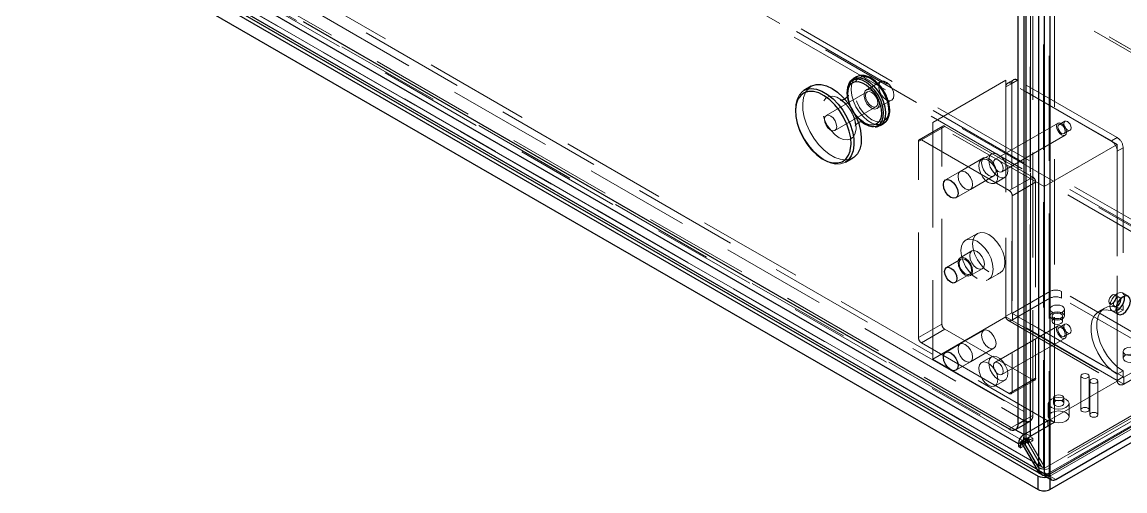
# Model space of a CAD drawing. Header units: millimetres. Extents: x 108 to 5832, y 144 to 4056.
# Drawn here: x 4972.2 to 5238.3, y 2395.3 to 2508.5 of the extents above; entities that cross this region are included whole.
import ezdxf

# ---------------------------------------------------------------- set-up
doc = ezdxf.new("R2010")
doc.units = ezdxf.units.MM
doc.header["$LTSCALE"] = 20
doc.linetypes.add('HIDDEN', pattern=[1.905, 1.27, -0.635])

msp = doc.modelspace()

# ---------------------------------------------------------------- linework, layer by layer
at = {"color": 1, "linetype": 'HIDDEN', "lineweight": 18}
for p, q in [((5289.49, 2473.17), (4108.62, 3154.87)), ((4109.04, 3153.95), (5289.9, 2472.25)), ((5290.9, 2472.35), (4110.04, 3154.05)), ((5281.15, 2437), (4116.97, 3109.07)), ((5279.51, 2435), (4116.05, 3106.66)), ((4065.28, 3077.35), (5219.69, 2410.92)), ((4059.48, 3074), (5213.9, 2407.57)), ((5218.42, 2401.04), (4054.96, 3072.69)), ((4054.96, 3072.69), (5218.14, 2401.2)), ((5218.42, 2399.73), (4054.96, 3071.39)), ((4055.08, 3072.56), (5218.1, 2401.16)), ((5213.75, 2407.33), (4059.34, 3073.75)), ((5280.01, 2436.35), (4308.13, 2997.4)), ((4308.13, 2997.08), (5279.51, 2436.31)), ((5218.64, 2401.49), (5218.64, 2919.98)), ((5218.92, 2920.15), (5218.92, 2401.33)), ((5220.05, 2919.49), (5220.05, 2400.68)), ((5221.33, 2411.86), (5221.33, 2920.23)), ((5214.4, 2409.17), (5214.4, 2917.53)), ((5215.47, 2916.8), (5215.47, 2408.43)), ((5215.53, 2408.51), (5215.53, 2916.88)), ((5215.53, 2916.72), (5215.53, 2408.35)), ((5216.06, 2413.51), (5216.06, 2529.46)), ((5037.87, 2517.19), (5219.69, 2412.23)), ((5211.84, 2410.06), (5038.55, 2510.11)), ((5043.52, 2510.66), (5213.94, 2412.28)), ((5179.4, 2494.15), (5175.87, 2492.1)), ((5191.91, 2484.28), (5209.59, 2494.48)), ((5236.46, 2478.97), (5209.59, 2494.48)), ((5209.59, 2494.48), (5209.59, 2437.33)), ((5209.59, 2492.85), (5211, 2493.67)), ((5211.42, 2494.58), (5210, 2493.77)), ((5212.42, 2494.48), (5211, 2493.67)), ((5235.04, 2479.79), (5211, 2493.67)), ((5211, 2493.67), (5211, 2438.31)), ((5236.46, 2480.61), (5212.42, 2494.48)), ((5176.12, 2491.67), (5166.22, 2485.96)), ((5209.59, 2492.85), (5209.59, 2437.49)), ((5178.47, 2487.6), (5182, 2489.64)), ((5168.32, 2482.32), (5178.22, 2488.03)), ((5194.34, 2483.37), (5188.69, 2480.1)), ((5194.84, 2483.32), (5189.19, 2480.05)), ((5218.78, 2468.77), (5191.91, 2484.28)), ((5191.91, 2484.28), (5191.91, 2427.12)), ((5194.84, 2483.32), (5216.06, 2471.07)), ((5222.17, 2484.12), (5206.9, 2475.3)), ((5223.81, 2484.54), (5222.4, 2483.73)), ((5188.48, 2479.65), (5194.14, 2482.91)), ((5194.14, 2435.55), (5194.14, 2482.91)), ((5208.6, 2472.36), (5223.87, 2481.17)), ((5223.65, 2481.56), (5225.06, 2482.38)), ((5235.04, 2479.79), (5236.46, 2480.61)), ((5188.48, 2432.29), (5188.48, 2479.65)), ((5189.19, 2480.05), (5210.4, 2467.81)), ((5218.78, 2468.77), (5236.46, 2478.97)), ((5236.46, 2421.81), (5236.46, 2478.97)), ((5237.87, 2478.16), (5236.46, 2477.34)), ((5237.87, 2478.16), (5237.87, 2438.96)), ((5204.2, 2475.69), (5198.54, 2472.42)), ((5206.12, 2476.64), (5203.72, 2475.26)), ((5236.46, 2477.34), (5236.46, 2438.15)), ((5198.54, 2472.42), (5195.01, 2470.38)), ((5201.04, 2468.09), (5206.7, 2471.36)), ((5206.97, 2469.63), (5209.37, 2471.01)), ((5210.4, 2467.81), (5216.06, 2471.07)), ((5216.76, 2469.85), (5211.11, 2466.58)), ((5216.76, 2469.85), (5216.76, 2422.49)), ((5197.51, 2466.05), (5201.04, 2468.09)), ((5211.11, 2466.58), (5211.11, 2419.22)), ((5202.7, 2457.46), (5199.87, 2455.83)), ((5198.74, 2451.25), (5195.21, 2449.21)), ((5201.37, 2453.23), (5198.54, 2451.6)), ((5201.04, 2447.27), (5203.87, 2448.9)), ((5197.31, 2445.58), (5200.84, 2447.62)), ((5205.37, 2446.3), (5208.2, 2447.94)), ((5211.14, 2438.22), (5220.19, 2443.45)), ((5220.19, 2398.87), (5297.98, 2443.78)), ((5247.06, 2429.57), (5223.02, 2443.45)), ((5223.02, 2441.82), (5223.02, 2443.45)), ((5239.12, 2442.27), (5237.71, 2443.09)), ((5211.14, 2436.59), (5220.19, 2441.82)), ((5220.19, 2398.87), (5295.15, 2442.14)), ((5247.06, 2427.94), (5223.02, 2441.82)), ((5234.7, 2440.49), (5235.83, 2439.84)), ((5237.08, 2442.01), (5235.95, 2442.66)), ((5211, 2438.31), (5209.59, 2437.49)), ((5237.87, 2422.79), (5211, 2438.31)), ((5211.04, 2438.21), (5237.91, 2422.7)), ((5238.01, 2422.71), (5211.14, 2438.22)), ((5211.14, 2436.59), (5211.14, 2438.22)), ((5220.21, 2439.16), (5220.21, 2437.53)), ((5223.71, 2437.53), (5223.71, 2439.16)), ((5233.37, 2439.41), (5231.96, 2438.59)), ((5235.21, 2438.76), (5236.62, 2437.94)), ((5236.46, 2438.15), (5237.87, 2438.96)), ((5194.14, 2435.55), (5188.48, 2432.29)), ((5191.91, 2427.12), (5209.59, 2437.33)), ((5222.17, 2435.13), (5206.9, 2426.31)), ((5236.46, 2421.98), (5209.59, 2437.49)), ((5209.59, 2437.33), (5236.46, 2421.81)), ((5210.04, 2436.48), (5236.91, 2420.97)), ((5238.01, 2421.08), (5211.14, 2436.59)), ((5279.51, 2436.31), (5218.42, 2401.04)), ((5280.01, 2436.6), (5218.92, 2401.33)), ((5218.92, 2400.75), (5280.01, 2436.02)), ((5281.15, 2435.94), (5220.05, 2400.68)), ((5220.71, 2437.53), (5220.71, 2436.22)), ((5223.81, 2435.55), (5222.4, 2434.74)), ((5223.21, 2436.22), (5223.21, 2437.53)), ((5189.19, 2431.06), (5194.84, 2434.33)), ((5216.06, 2422.08), (5194.84, 2434.33)), ((5204.2, 2434.04), (5198.54, 2430.78)), ((5279.51, 2435), (5218.42, 2399.73)), ((5280.44, 2434.47), (5219.35, 2399.2)), ((5219.85, 2399.15), (5280.94, 2434.42)), ((5220.05, 2399.61), (5281.15, 2434.88)), ((5223.65, 2432.57), (5225.06, 2433.39)), ((5210.4, 2418.82), (5189.19, 2431.06)), ((5198.54, 2430.78), (5195.01, 2428.74)), ((5208.6, 2423.36), (5223.87, 2432.18)), ((5191.91, 2427.12), (5218.78, 2411.61)), ((5201.04, 2426.45), (5206.7, 2429.71)), ((5206.12, 2427.65), (5203.72, 2426.26)), ((5237.89, 2428.96), (5237.89, 2427.32)), ((5238.01, 2422.71), (5247.06, 2427.94)), ((5197.51, 2424.41), (5201.04, 2426.45)), ((5238.01, 2421.08), (5247.06, 2426.3)), ((5206.97, 2420.63), (5209.37, 2422.02)), ((5216.06, 2422.08), (5210.4, 2418.82)), ((5210.9, 2418.77), (5216.56, 2422.03)), ((5211.11, 2419.22), (5216.76, 2422.49)), ((5218.78, 2411.61), (5236.46, 2421.81)), ((5227.68, 2423.04), (5227.68, 2414.87)), ((5229.68, 2414.87), (5229.68, 2423.04)), ((5229.8, 2421.81), (5229.8, 2413.65)), ((5231.8, 2413.65), (5231.8, 2421.81)), ((5237.87, 2424.26), (5236.46, 2423.45)), ((5236.46, 2423.45), (5236.46, 2421.98)), ((5236.46, 2421.98), (5237.87, 2422.79)), ((5237.87, 2424.26), (5237.87, 2422.79)), ((5238.01, 2422.71), (5238.01, 2421.08)), ((5221.06, 2417.73), (5221.06, 2416.43)), ((5223.57, 2416.43), (5223.57, 2417.73)), ((5219.81, 2416.43), (5219.81, 2413.16)), ((5224.81, 2413.16), (5224.81, 2416.43)), ((5213.94, 2412.28), (5210.4, 2410.24)), ((5213.87, 2412.25), (5216.06, 2413.51)), ((5213.87, 2411.23), (5215.44, 2412.14)), ((5219.69, 2412.23), (5213.9, 2408.88)), ((5214.4, 2409.17), (5220.19, 2412.51)), ((5215.53, 2408.51), (5221.33, 2411.86)), ((5219.69, 2412.23), (5219.69, 2410.92)), ((5220.19, 2412.51), (5221.33, 2411.86)), ((5213.9, 2408.88), (5213.87, 2408.89)), ((5213.9, 2408.88), (5213.87, 2408.86)), ((5219.69, 2410.92), (5213.9, 2407.57)), ((5213.9, 2408.25), (5213.9, 2408.88)), ((5215.53, 2408.51), (5214.4, 2409.17)), ((5213.75, 2407.33), (5213.19, 2407)), ((5213.75, 2406.67), (5213.19, 2406.35)), ((5214.32, 2406.35), (5213.19, 2405.69)), ((5214.32, 2407.82), (5213.69, 2407.45)), ((5214.82, 2407.53), (5213.69, 2406.87)), ((5213.75, 2406.67), (5213.75, 2407.33)), ((5214.32, 2406.35), (5213.75, 2406.67)), ((5213.9, 2407.57), (5213.9, 2407.57)), ((5214.82, 2408.11), (5214.26, 2407.78)), ((5214.32, 2407.82), (5218.14, 2401.2)), ((5214.32, 2407.82), (5214.82, 2407.53)), ((5214.32, 2407.82), (5214.32, 2406.35)), ((5215.53, 2408.35), (5214.4, 2407.7)), ((5214.82, 2408.11), (5218.64, 2401.49)), ((5216.09, 2407.37), (5214.82, 2408.11)), ((5214.82, 2408.11), (5214.82, 2407.53)), ((5216.09, 2408.02), (5214.96, 2407.37)), ((5216.09, 2407.37), (5214.96, 2406.72)), ((5215.53, 2408.35), (5216.09, 2408.02)), ((5216.09, 2408.02), (5216.09, 2407.37)), ((5218.14, 2401.2), (5218.16, 2401.16)), ((5218.14, 2401.2), (5218.64, 2400.91)), ((5218.16, 2401.16), (5218.18, 2401.13)), ((5218.18, 2401.13), (5218.21, 2401.1)), ((5218.21, 2401.1), (5218.25, 2401.07)), ((5218.25, 2401.07), (5218.29, 2401.05)), ((5218.29, 2401.05), (5218.33, 2401.04)), ((5218.33, 2401.04), (5218.38, 2401.04)), ((5218.38, 2401.04), (5218.42, 2401.04)), ((5218.4, 2400.99), (5218.78, 2400.77)), ((5218.42, 2401.04), (5218.92, 2400.75)), ((5218.64, 2401.49), (5218.64, 2400.91)), ((5218.67, 2401.46), (5218.64, 2401.49)), ((5218.7, 2401.43), (5218.67, 2401.46)), ((5218.74, 2401.4), (5218.7, 2401.43)), ((5218.86, 2401.34), (5218.82, 2401.36)), ((5218.89, 2401.33), (5218.86, 2401.34)), ((5218.92, 2401.33), (5218.89, 2401.33)), ((5218.92, 2401.33), (5218.92, 2400.75)), ((5220.05, 2400.68), (5219.47, 2400.49)), ((5220.05, 2400.68), (5220.05, 2399.61)), ((5217.45, 2399.68), (5217.9, 2399.58)), ((5217.9, 2399.58), (5218.42, 2399.73)), ((5218.42, 2399.73), (5219.35, 2399.2)), ((5219.47, 2400.49), (5218.78, 2400.45)), ((5219.85, 2399.15), (5219.83, 2399.14)), ((5221.61, 2398.06), (5220.19, 2398.87)), ((5220.19, 2398.87), (5220.19, 2398.2))]:
    msp.add_line(p, q, dxfattribs=at)
at = {"color": 7, "linetype": 'Continuous', "lineweight": 25}
for p, q in [((4053.47, 3067.51), (5217.37, 2395.61)), ((4300.13, 2928.38), (5217.37, 2398.87)), ((4300.79, 2928.86), (5217.56, 2399.62)), ((5213.87, 2916.8), (5213.87, 2408.43)), ((5217.51, 2400.84), (5217.51, 2919.33)), ((5218.78, 2919.01), (5218.78, 2399.69)), ((5220.19, 2918.19), (5220.19, 2398.87)), ((5214.4, 2916.06), (5214.4, 2407.7)), ((5212.52, 2411.47), (5212.52, 2527.42)), ((5039.99, 2508.62), (5210.4, 2410.24)), ((5173.56, 2495.28), (5172.71, 2494.78)), ((5162.62, 2493), (5160.85, 2491.98)), ((5179.21, 2483.52), (5179.03, 2483.43)), ((5179.21, 2483.52), (5180.06, 2484.02)), ((5170.85, 2474.66), (5172.62, 2475.68)), ((5220.19, 2395.61), (5344.64, 2467.45)), ((5221.61, 2398.06), (5296.56, 2441.33)), ((5237.34, 2441.43), (5237.3, 2441.71)), ((5238.22, 2441.94), (5238.19, 2442.3)), ((5211.9, 2410.09), (5213.87, 2411.23)), ((5212.62, 2406.67), (5212.62, 2406.02)), ((5213.19, 2406.35), (5212.62, 2406.02)), ((5212.62, 2406.02), (5213.19, 2405.69)), ((5213.69, 2407.45), (5213.19, 2407.16)), ((5213.19, 2407.16), (5213.69, 2406.87)), ((5213.19, 2407.16), (5217.01, 2400.55)), ((5213.19, 2405.69), (5213.19, 2407.16)), ((5214.26, 2407.78), (5213.69, 2407.45)), ((5217.51, 2400.84), (5213.69, 2407.45)), ((5214.96, 2406.72), (5213.69, 2407.45)), ((5213.69, 2407.45), (5213.69, 2406.87)), ((5214.4, 2407.7), (5214.96, 2407.37)), ((5214.96, 2407.37), (5214.96, 2406.72)), ((5217.01, 2400.55), (5217.51, 2400.26)), ((5217.01, 2400.55), (5217.14, 2400.02)), ((5218.09, 2400.57), (5217.51, 2400.84)), ((5217.51, 2400.84), (5217.51, 2400.26)), ((5218.78, 2400.45), (5218.09, 2400.57)), ((5217.14, 2400.02), (5217.45, 2399.68)), ((5217.37, 2395.61), (5217.37, 2398.87)), ((5217.45, 2399.68), (5218.28, 2399.21)), ((5218.78, 2399.69), (5220.19, 2398.87)), ((5219.19, 2398.77), (5220.61, 2397.96))]:
    msp.add_line(p, q, dxfattribs=at)
at = {"color": 8, "linetype": 'Continuous', "lineweight": 25}
for p, q in [((5212.62, 2406.67), (4300.95, 2932.97)), ((5217.01, 2400.55), (4300.95, 2929.38)), ((5171.6, 2476.35), (5171.98, 2477.34)), ((5212.52, 2411.47), (5213.87, 2412.25)), ((5213.87, 2408.89), (5211.84, 2410.06)), ((5213.19, 2407), (5212.62, 2406.67)), ((5213.9, 2407.57), (5213.9, 2408.25)), ((5220.19, 2398.2), (5220.19, 2395.61))]:
    msp.add_line(p, q, dxfattribs=at)
at = {"color": 8, "linetype": 'Continuous', "lineweight": 25, "flags": 128}
for points in [[(5179.67, 2484.53), (5179.99, 2485.51), (5180.06, 2486.7), (5179.88, 2488.02), (5179.45, 2489.39), (5178.8, 2490.74), (5177.97, 2491.99), (5177, 2493.06), (5175.95, 2493.89), (5174.89, 2494.44), (5173.87, 2494.68), (5172.95, 2494.58), (5172.19, 2494.15), (5171.63, 2493.43), (5171.6, 2493.36)], [(5171.74, 2492.99), (5172.28, 2493.68), (5173.03, 2494.08), (5173.92, 2494.14), (5174.91, 2493.87), (5175.94, 2493.29), (5176.93, 2492.43), (5177.84, 2491.35), (5178.59, 2490.11), (5179.15, 2488.79), (5179.48, 2487.48), (5179.55, 2486.25), (5179.37, 2485.19), (5178.94, 2484.36), (5178.29, 2483.82), (5177.47, 2483.59), (5176.52, 2483.69), (5175.5, 2484.12), (5175.11, 2484.36)], [(5172.71, 2494.78), (5173.52, 2495.06), (5174.49, 2495.03), (5175.53, 2494.68), (5176.6, 2494.04), (5177.63, 2493.13), (5178.57, 2492.01), (5179.37, 2490.73), (5179.99, 2489.37), (5180.39, 2488), (5180.55, 2486.69), (5180.46, 2485.51), (5180.13, 2484.53)], [(5180.13, 2484.06), (5180.74, 2484.62), (5181.18, 2485.48), (5181.39, 2486.57), (5181.36, 2487.82), (5181.07, 2489.18), (5180.56, 2490.55), (5179.85, 2491.88), (5178.97, 2493.09), (5177.98, 2494.11), (5176.92, 2494.89), (5175.86, 2495.39), (5174.85, 2495.58), (5173.94, 2495.45), (5173.56, 2495.28)], [(5164.15, 2491.5), (5163.17, 2491.74), (5161.98, 2491.76), (5160.93, 2491.44), (5160.06, 2490.81), (5159.39, 2489.88), (5158.96, 2488.69), (5158.79, 2487.29), (5158.87, 2485.72), (5159.2, 2484.06), (5159.78, 2482.36), (5160.57, 2480.69), (5161.56, 2479.11), (5162.69, 2477.69), (5163.94, 2476.47), (5165.24, 2475.51), (5166.56, 2474.85), (5167.83, 2474.5), (5169.02, 2474.48), (5170.07, 2474.79), (5170.94, 2475.43), (5171.6, 2476.35), (5171.6, 2476.35)], [(5180.13, 2484.53), (5179.58, 2483.79), (5179.21, 2483.52)]]:
    msp.add_lwpolyline(points, dxfattribs=at)
at = {"color": 1, "linetype": 'HIDDEN', "lineweight": 18, "flags": 128}
for points in [[(5172.64, 2494.27), (5172.31, 2493.29), (5172.22, 2492.12), (5172.38, 2490.8), (5172.78, 2489.43), (5173.4, 2488.07), (5174.2, 2486.79), (5175.14, 2485.67), (5176.17, 2484.76), (5177.24, 2484.12), (5178.28, 2483.77), (5179.25, 2483.74), (5180.06, 2484.02)], [(5173.56, 2495.28), (5173.19, 2495.01), (5172.64, 2494.27)], [(5173.31, 2494.12), (5173.87, 2494.84), (5174.64, 2495.25), (5175.57, 2495.31), (5176.6, 2495.04), (5177.66, 2494.43), (5178.69, 2493.54), (5179.63, 2492.42), (5180.41, 2491.14), (5180.99, 2489.77), (5181.33, 2488.41), (5181.4, 2487.14), (5181.21, 2486.05), (5180.77, 2485.19), (5180.1, 2484.62), (5179.24, 2484.38), (5178.26, 2484.49), (5177.21, 2484.93), (5176.15, 2485.68), (5175.16, 2486.7), (5174.29, 2487.91), (5173.6, 2489.25), (5173.14, 2490.62), (5172.93, 2491.94), (5172.99, 2493.14), (5173.31, 2494.12)], [(5182.54, 2490.83), (5182.42, 2491.67), (5182.06, 2492.54), (5181.52, 2493.32), (5180.87, 2493.91), (5180.2, 2494.23), (5179.59, 2494.23), (5179.14, 2493.91), (5178.89, 2493.33), (5178.89, 2492.55), (5179.14, 2491.68), (5179.59, 2490.84), (5180.2, 2490.14), (5180.87, 2489.68), (5181.52, 2489.52), (5182.06, 2489.68), (5182.42, 2490.14), (5182.54, 2490.83)], [(5170.85, 2474.66), (5170.72, 2474.59), (5169.66, 2474.24), (5168.47, 2474.22), (5167.18, 2474.54), (5165.84, 2475.16), (5164.5, 2476.09), (5163.21, 2477.27), (5162.02, 2478.68), (5160.96, 2480.25), (5160.08, 2481.93), (5159.41, 2483.66), (5158.98, 2485.38), (5158.79, 2487.03), (5158.86, 2488.54), (5159.18, 2489.86), (5159.74, 2490.95), (5160.52, 2491.76), (5160.85, 2491.98)], [(5172.62, 2475.68), (5171.98, 2475.4), (5170.85, 2475.21), (5169.6, 2475.36), (5168.28, 2475.83), (5166.93, 2476.61), (5165.61, 2477.67), (5164.37, 2478.97), (5163.24, 2480.46), (5162.27, 2482.1), (5161.49, 2483.81), (5160.93, 2485.55), (5160.62, 2487.24), (5160.56, 2488.83), (5160.75, 2490.25), (5161.19, 2491.46)], [(5161.19, 2491.46), (5161.87, 2492.41), (5162.62, 2493)], [(5179, 2488.79), (5178.88, 2489.63), (5178.52, 2490.5), (5177.99, 2491.28), (5177.34, 2491.87), (5176.66, 2492.18), (5176.06, 2492.19), (5175.6, 2491.87), (5175.36, 2491.29), (5175.36, 2490.51), (5175.6, 2489.64), (5176.06, 2488.8), (5176.66, 2488.1), (5177.34, 2487.64), (5177.99, 2487.48), (5178.52, 2487.64), (5178.88, 2488.1), (5179, 2488.79)], [(5175.82, 2491.35), (5176.16, 2491.69), (5176.65, 2491.76), (5177.22, 2491.53), (5177.79, 2491.05), (5178.26, 2490.39), (5178.56, 2489.64), (5178.65, 2488.93), (5178.52, 2488.36), (5178.18, 2488.01), (5177.68, 2487.95), (5177.11, 2488.17), (5176.55, 2488.65), (5176.08, 2489.32), (5175.77, 2490.06), (5175.68, 2490.77), (5175.82, 2491.35)], [(5165.62, 2489.46), (5166.16, 2490.15), (5166.9, 2490.54), (5167.8, 2490.6), (5168.79, 2490.34), (5169.81, 2489.76), (5170.81, 2488.9), (5171.71, 2487.81), (5172.47, 2486.57), (5173.03, 2485.26), (5173.35, 2483.94), (5173.43, 2482.72), (5173.24, 2481.66), (5172.82, 2480.83), (5172.17, 2480.28), (5171.34, 2480.05), (5170.39, 2480.16), (5169.38, 2480.58), (5168.36, 2481.31), (5167.4, 2482.29), (5166.56, 2483.46), (5165.9, 2484.75), (5165.46, 2486.07), (5165.25, 2487.35), (5165.31, 2488.5), (5165.62, 2489.46)], [(5171.65, 2489.35), (5171.58, 2489.61), (5171.4, 2490.66)], [(5165.92, 2485.63), (5166.26, 2485.98), (5166.75, 2486.04), (5167.32, 2485.82), (5167.89, 2485.34), (5168.36, 2484.67), (5168.66, 2483.93), (5168.75, 2483.22), (5168.62, 2482.64), (5168.28, 2482.3), (5167.78, 2482.23), (5167.21, 2482.46), (5166.65, 2482.94), (5166.18, 2483.6), (5165.87, 2484.35), (5165.78, 2485.06), (5165.92, 2485.63)], [(5175.11, 2484.36), (5174.48, 2484.85), (5174.23, 2485.07)], [(5223.02, 2481.26), (5223.48, 2481.1), (5223.87, 2481.17), (5224.13, 2481.47), (5224.22, 2481.95), (5224.13, 2482.54), (5223.87, 2483.14), (5223.48, 2483.66), (5223.02, 2484.03), (5222.56, 2484.19), (5222.17, 2484.12), (5221.91, 2483.82), (5221.82, 2483.34), (5221.91, 2482.76), (5222.17, 2482.15), (5222.56, 2481.63), (5223.02, 2481.26)], [(5223.91, 2482.14), (5223.84, 2482.56), (5223.65, 2483.01), (5223.36, 2483.39), (5223.02, 2483.67), (5222.68, 2483.78), (5222.4, 2483.73), (5222.21, 2483.51), (5222.14, 2483.16), (5222.21, 2482.73), (5222.4, 2482.28), (5222.68, 2481.9), (5223.02, 2481.62), (5223.36, 2481.51), (5223.65, 2481.56), (5223.84, 2481.78), (5223.91, 2482.14)], [(5223.55, 2483.97), (5223.62, 2484.32), (5223.81, 2484.54), (5224.1, 2484.6), (5224.44, 2484.48), (5224.77, 2484.21), (5225.06, 2483.82), (5225.25, 2483.38), (5225.32, 2482.95), (5225.25, 2482.6), (5225.06, 2482.38), (5224.77, 2482.32), (5224.44, 2482.44), (5224.1, 2482.71), (5223.81, 2483.1), (5223.62, 2483.54), (5223.55, 2483.97)], [(5205.34, 2469.79), (5206.09, 2469.5), (5206.76, 2469.53), (5207.27, 2469.88), (5207.57, 2470.5), (5207.63, 2471.34), (5207.45, 2472.29), (5207.04, 2473.26), (5206.44, 2474.14), (5205.72, 2474.84), (5204.97, 2475.28), (5204.25, 2475.41), (5203.65, 2475.21), (5203.24, 2474.72), (5203.05, 2473.98), (5203.12, 2473.08), (5203.42, 2472.1), (5203.93, 2471.16), (5204.6, 2470.36), (5205.34, 2469.79)], [(5205.45, 2471.48), (5204.77, 2472.03), (5204.2, 2472.8), (5203.82, 2473.68), (5203.68, 2474.54), (5203.82, 2475.25), (5204.2, 2475.69), (5204.77, 2475.8), (5205.45, 2475.56), (5206.13, 2475.02), (5206.7, 2474.24), (5207.08, 2473.36), (5207.22, 2472.5), (5207.08, 2471.8), (5206.7, 2471.36), (5206.13, 2471.25), (5205.45, 2471.48)], [(5207.75, 2471.17), (5208.49, 2470.89), (5209.16, 2470.92), (5209.67, 2471.27), (5209.98, 2471.89), (5210.04, 2472.73), (5209.85, 2473.68), (5209.44, 2474.65), (5208.84, 2475.53), (5208.13, 2476.23), (5207.37, 2476.66), (5206.65, 2476.79), (5206.06, 2476.6), (5205.64, 2476.11), (5205.46, 2475.37), (5205.52, 2474.46), (5205.82, 2473.49), (5206.34, 2472.55), (5207, 2471.75), (5207.75, 2471.17)], [(5207.75, 2472.44), (5208.21, 2472.28), (5208.6, 2472.36), (5208.86, 2472.66), (5208.95, 2473.13), (5208.86, 2473.72), (5208.6, 2474.32), (5208.21, 2474.85), (5207.75, 2475.22), (5207.29, 2475.38), (5206.9, 2475.3), (5206.64, 2475), (5206.55, 2474.52), (5206.64, 2473.94), (5206.9, 2473.34), (5207.29, 2472.81), (5207.75, 2472.44)], [(5199.79, 2468.22), (5199.12, 2468.76), (5198.54, 2469.53), (5198.16, 2470.42), (5198.03, 2471.28), (5198.16, 2471.98), (5198.54, 2472.42), (5199.12, 2472.53), (5199.79, 2472.3), (5200.47, 2471.75), (5201.04, 2470.98), (5201.43, 2470.1), (5201.56, 2469.24), (5201.43, 2468.53), (5201.04, 2468.09), (5200.47, 2467.98), (5199.79, 2468.22)], [(5198.03, 2471.28), (5198.16, 2471.98), (5198.54, 2472.42), (5199.12, 2472.53), (5199.79, 2472.3), (5200.47, 2471.75), (5201.04, 2470.98), (5201.43, 2470.1), (5201.56, 2469.24), (5201.43, 2468.53), (5201.04, 2468.09), (5200.47, 2467.98), (5199.79, 2468.22), (5199.12, 2468.76), (5198.54, 2469.53), (5198.16, 2470.42), (5198.03, 2471.28)], [(5205.45, 2448.21), (5204.44, 2448.94), (5203.51, 2449.93), (5202.7, 2451.11), (5202.08, 2452.4), (5201.69, 2453.71), (5201.56, 2454.95), (5201.69, 2456.03), (5202.08, 2456.89), (5202.7, 2457.46), (5203.51, 2457.71), (5204.44, 2457.62), (5205.45, 2457.19), (5206.46, 2456.46), (5207.39, 2455.47), (5208.2, 2454.29), (5208.82, 2453), (5209.21, 2451.69), (5209.34, 2450.46), (5209.21, 2449.37), (5208.82, 2448.51), (5208.2, 2447.94), (5207.39, 2447.69), (5206.46, 2447.78), (5205.45, 2448.21)], [(5202.62, 2446.58), (5201.62, 2447.31), (5200.68, 2448.3), (5199.87, 2449.48), (5199.25, 2450.77), (5198.87, 2452.07), (5198.73, 2453.31), (5198.87, 2454.4), (5199.25, 2455.26), (5199.87, 2455.83), (5200.68, 2456.08), (5201.62, 2455.99), (5202.62, 2455.56), (5203.63, 2454.82), (5204.57, 2453.83), (5205.37, 2452.66), (5205.99, 2451.37), (5206.38, 2450.06), (5206.51, 2448.82), (5206.38, 2447.74), (5205.99, 2446.88), (5205.37, 2446.3), (5204.57, 2446.06), (5203.63, 2446.15), (5202.62, 2446.58)], [(5199.79, 2447.39), (5199.12, 2447.94), (5198.54, 2448.71), (5198.16, 2449.6), (5198.03, 2450.46), (5198.16, 2451.16), (5198.54, 2451.6), (5199.12, 2451.71), (5199.79, 2451.48), (5200.47, 2450.93), (5201.04, 2450.16), (5201.43, 2449.27), (5201.56, 2448.41), (5201.43, 2447.71), (5201.04, 2447.27), (5200.47, 2447.16), (5199.79, 2447.39)], [(5198.31, 2450.29), (5198.42, 2450.88), (5198.74, 2451.25), (5199.23, 2451.35), (5199.79, 2451.15), (5200.36, 2450.69), (5200.84, 2450.04), (5201.17, 2449.3), (5201.28, 2448.58), (5201.17, 2447.99), (5200.84, 2447.62), (5200.36, 2447.52), (5199.79, 2447.72), (5199.23, 2448.18), (5198.74, 2448.83), (5198.42, 2449.57), (5198.31, 2450.29)], [(5202.62, 2449.03), (5203.3, 2448.79), (5203.87, 2448.9), (5204.26, 2449.34), (5204.39, 2450.05), (5204.26, 2450.91), (5203.87, 2451.79), (5203.3, 2452.56), (5202.62, 2453.11), (5201.95, 2453.34), (5201.37, 2453.23), (5200.99, 2452.79), (5200.85, 2452.09), (5200.99, 2451.23), (5201.37, 2450.35), (5201.95, 2449.57), (5202.62, 2449.03)], [(5238.19, 2442.3), (5238.09, 2442.65), (5237.71, 2443.09), (5237.13, 2443.2), (5236.46, 2442.96), (5235.78, 2442.42), (5235.21, 2441.65), (5234.82, 2440.76), (5234.69, 2439.9), (5234.82, 2439.2), (5235.21, 2438.76), (5235.78, 2438.65), (5236.13, 2438.73)], [(5234.44, 2441.07), (5234.51, 2441.5), (5234.7, 2441.94), (5234.99, 2442.32), (5235.33, 2442.6), (5235.66, 2442.71), (5235.95, 2442.66), (5236.14, 2442.44), (5236.21, 2442.09), (5236.14, 2441.66), (5235.95, 2441.22), (5235.66, 2440.83), (5235.33, 2440.56), (5234.99, 2440.44), (5234.7, 2440.49), (5234.51, 2440.71), (5234.44, 2441.07)], [(5237.3, 2441.71), (5237.27, 2441.79), (5237.08, 2442.01), (5236.8, 2442.06), (5236.46, 2441.94), (5236.12, 2441.67), (5235.83, 2441.28), (5235.64, 2440.84), (5235.57, 2440.41), (5235.64, 2440.06), (5235.83, 2439.84), (5236.12, 2439.79), (5236.2, 2439.8)], [(5223.2, 2438.45), (5223.58, 2438.78), (5223.71, 2439.16), (5223.58, 2439.55), (5223.2, 2439.88), (5222.63, 2440.1), (5221.96, 2440.17), (5221.29, 2440.1), (5220.72, 2439.88), (5220.34, 2439.55), (5220.21, 2439.16), (5220.34, 2438.78), (5220.72, 2438.45), (5221.29, 2438.23), (5221.96, 2438.15), (5222.63, 2438.23), (5223.2, 2438.45)], [(5223.2, 2436.82), (5223.58, 2437.14), (5223.71, 2437.53), (5223.58, 2437.92), (5223.2, 2438.24), (5222.63, 2438.46), (5221.96, 2438.54), (5221.29, 2438.46), (5220.72, 2438.24), (5220.34, 2437.92), (5220.21, 2437.53), (5220.34, 2437.14), (5220.72, 2436.82), (5221.29, 2436.6), (5221.96, 2436.52), (5222.63, 2436.6), (5223.2, 2436.82)], [(5221.08, 2437.02), (5221.48, 2436.86), (5221.96, 2436.81), (5222.44, 2436.86), (5222.85, 2437.02), (5223.12, 2437.25), (5223.21, 2437.53), (5223.12, 2437.81), (5222.85, 2438.04), (5222.44, 2438.2), (5221.96, 2438.25), (5221.48, 2438.2), (5221.08, 2438.04), (5220.81, 2437.81), (5220.71, 2437.53), (5220.81, 2437.25), (5221.08, 2437.02)], [(5236.46, 2438.15), (5235.13, 2438.75), (5233.87, 2439), (5232.72, 2438.9), (5231.73, 2438.44), (5230.95, 2437.65), (5230.4, 2436.56), (5230.13, 2435.22), (5230.13, 2433.68), (5230.4, 2432.02), (5230.95, 2430.3), (5231.73, 2428.61), (5232.72, 2427.01), (5233.87, 2425.58), (5235.13, 2424.37), (5236.46, 2423.45)], [(5237.87, 2424.26), (5236.55, 2425.19), (5235.28, 2426.39), (5234.13, 2427.83), (5233.14, 2429.43), (5232.36, 2431.12), (5231.82, 2432.84), (5231.54, 2434.5), (5231.54, 2436.03), (5231.82, 2437.38), (5232.36, 2438.47), (5233.14, 2439.26), (5234.13, 2439.72), (5235.28, 2439.82), (5236.55, 2439.56), (5237.87, 2438.96)], [(5221.08, 2435.71), (5221.48, 2435.56), (5221.96, 2435.5), (5222.44, 2435.56), (5222.85, 2435.71), (5223.12, 2435.95), (5223.21, 2436.22), (5223.12, 2436.5), (5222.85, 2436.73), (5222.44, 2436.89), (5221.96, 2436.95), (5221.48, 2436.89), (5221.08, 2436.73), (5220.81, 2436.5), (5220.71, 2436.22), (5220.81, 2435.95), (5221.08, 2435.71)], [(5223.02, 2432.26), (5223.48, 2432.11), (5223.87, 2432.18), (5224.13, 2432.48), (5224.22, 2432.96), (5224.13, 2433.54), (5223.87, 2434.14), (5223.48, 2434.67), (5223.02, 2435.04), (5222.56, 2435.2), (5222.17, 2435.13), (5221.91, 2434.83), (5221.82, 2434.35), (5221.91, 2433.76), (5222.17, 2433.16), (5222.56, 2432.64), (5223.02, 2432.26)], [(5223.55, 2434.98), (5223.62, 2435.33), (5223.81, 2435.55), (5224.1, 2435.61), (5224.44, 2435.49), (5224.77, 2435.22), (5225.06, 2434.83), (5225.25, 2434.39), (5225.32, 2433.96), (5225.25, 2433.61), (5225.06, 2433.39), (5224.77, 2433.33), (5224.44, 2433.45), (5224.1, 2433.72), (5223.81, 2434.11), (5223.62, 2434.55), (5223.55, 2434.98)], [(5205.45, 2429.84), (5204.77, 2430.38), (5204.2, 2431.16), (5203.82, 2432.04), (5203.68, 2432.9), (5203.82, 2433.6), (5204.2, 2434.04), (5204.77, 2434.16), (5205.45, 2433.92), (5206.13, 2433.37), (5206.7, 2432.6), (5207.08, 2431.72), (5207.22, 2430.86), (5207.08, 2430.15), (5206.7, 2429.71), (5206.13, 2429.6), (5205.45, 2429.84)], [(5223.91, 2433.14), (5223.84, 2433.57), (5223.65, 2434.01), (5223.36, 2434.4), (5223.02, 2434.67), (5222.68, 2434.79), (5222.4, 2434.74), (5222.21, 2434.52), (5222.14, 2434.16), (5222.21, 2433.73), (5222.4, 2433.29), (5222.68, 2432.91), (5223.02, 2432.63), (5223.36, 2432.51), (5223.65, 2432.57), (5223.84, 2432.79), (5223.91, 2433.14)], [(5199.79, 2426.57), (5199.12, 2427.12), (5198.54, 2427.89), (5198.16, 2428.77), (5198.03, 2429.63), (5198.16, 2430.34), (5198.54, 2430.78), (5199.12, 2430.89), (5199.79, 2430.65), (5200.47, 2430.11), (5201.04, 2429.34), (5201.43, 2428.45), (5201.56, 2427.59), (5201.43, 2426.89), (5201.04, 2426.45), (5200.47, 2426.34), (5199.79, 2426.57)], [(5198.03, 2429.63), (5198.16, 2430.34), (5198.54, 2430.78), (5199.12, 2430.89), (5199.79, 2430.65), (5200.47, 2430.11), (5201.04, 2429.34), (5201.43, 2428.45), (5201.56, 2427.59), (5201.43, 2426.89), (5201.04, 2426.45), (5200.47, 2426.34), (5199.79, 2426.57), (5199.12, 2427.12), (5198.54, 2427.89), (5198.16, 2428.77), (5198.03, 2429.63)], [(5240.88, 2428.24), (5241.26, 2428.57), (5241.39, 2428.96), (5241.26, 2429.34), (5240.88, 2429.67), (5240.31, 2429.89), (5239.64, 2429.97), (5238.97, 2429.89), (5238.4, 2429.67), (5238.02, 2429.34), (5237.89, 2428.96), (5238.02, 2428.57), (5238.4, 2428.24), (5238.97, 2428.02), (5239.64, 2427.95), (5240.31, 2428.02), (5240.88, 2428.24)], [(5207.75, 2422.18), (5208.49, 2421.9), (5209.16, 2421.93), (5209.67, 2422.27), (5209.98, 2422.9), (5210.04, 2423.73), (5209.85, 2424.69), (5209.44, 2425.66), (5208.84, 2426.54), (5208.13, 2427.24), (5207.37, 2427.67), (5206.65, 2427.8), (5206.06, 2427.61), (5205.64, 2427.12), (5205.46, 2426.38), (5205.52, 2425.47), (5205.82, 2424.5), (5206.34, 2423.56), (5207, 2422.76), (5207.75, 2422.18)], [(5240.88, 2426.61), (5241.26, 2426.94), (5241.39, 2427.32), (5241.26, 2427.71), (5240.88, 2428.04), (5240.31, 2428.26), (5239.64, 2428.34), (5238.97, 2428.26), (5238.4, 2428.04), (5238.02, 2427.71), (5237.89, 2427.32), (5238.02, 2426.94), (5238.4, 2426.61), (5238.97, 2426.39), (5239.64, 2426.31), (5240.31, 2426.39), (5240.88, 2426.61)], [(5205.34, 2420.79), (5206.09, 2420.51), (5206.76, 2420.54), (5207.27, 2420.89), (5207.57, 2421.51), (5207.63, 2422.34), (5207.45, 2423.3), (5207.04, 2424.27), (5206.44, 2425.15), (5205.72, 2425.85), (5204.97, 2426.28), (5204.25, 2426.41), (5203.65, 2426.22), (5203.24, 2425.73), (5203.05, 2424.99), (5203.12, 2424.08), (5203.42, 2423.11), (5203.93, 2422.17), (5204.6, 2421.37), (5205.34, 2420.79)], [(5207.75, 2423.45), (5208.21, 2423.29), (5208.6, 2423.36), (5208.86, 2423.66), (5208.95, 2424.14), (5208.86, 2424.73), (5208.6, 2425.33), (5208.21, 2425.85), (5207.75, 2426.22), (5207.29, 2426.38), (5206.9, 2426.31), (5206.64, 2426.01), (5206.55, 2425.53), (5206.64, 2424.95), (5206.9, 2424.35), (5207.29, 2423.82), (5207.75, 2423.45)], [(5227.97, 2422.63), (5227.75, 2422.82), (5227.68, 2423.04), (5227.75, 2423.26), (5227.97, 2423.45), (5228.3, 2423.57), (5228.68, 2423.62), (5229.06, 2423.57), (5229.39, 2423.45), (5229.6, 2423.26), (5229.68, 2423.04), (5229.6, 2422.82), (5229.39, 2422.63), (5229.06, 2422.51), (5228.68, 2422.46), (5228.3, 2422.51), (5227.97, 2422.63)], [(5230.09, 2421.41), (5229.88, 2421.59), (5229.8, 2421.81), (5229.88, 2422.04), (5230.09, 2422.22), (5230.42, 2422.35), (5230.8, 2422.39), (5231.18, 2422.35), (5231.51, 2422.22), (5231.72, 2422.04), (5231.8, 2421.81), (5231.72, 2421.59), (5231.51, 2421.41), (5231.18, 2421.28), (5230.8, 2421.24), (5230.42, 2421.28), (5230.09, 2421.41)], [(5224.08, 2417.45), (5224.62, 2416.98), (5224.81, 2416.43), (5224.62, 2415.87), (5224.08, 2415.41), (5223.27, 2415.09), (5222.31, 2414.98), (5221.36, 2415.09), (5220.55, 2415.41), (5220.01, 2415.87), (5219.81, 2416.43), (5220.01, 2416.98), (5220.55, 2417.45), (5221.36, 2417.76), (5222.31, 2417.87), (5223.27, 2417.76), (5224.08, 2417.45)], [(5221.43, 2417.22), (5221.84, 2417.07), (5222.31, 2417.01), (5222.79, 2417.07), (5223.2, 2417.22), (5223.47, 2417.46), (5223.57, 2417.73), (5223.47, 2418.01), (5223.2, 2418.24), (5222.79, 2418.4), (5222.31, 2418.45), (5221.84, 2418.4), (5221.43, 2418.24), (5221.16, 2418.01), (5221.06, 2417.73), (5221.16, 2417.46), (5221.43, 2417.22)], [(5221.43, 2415.92), (5221.84, 2415.76), (5222.31, 2415.7), (5222.79, 2415.76), (5223.2, 2415.92), (5223.47, 2416.15), (5223.57, 2416.43), (5223.47, 2416.7), (5223.2, 2416.94), (5222.79, 2417.09), (5222.31, 2417.15), (5221.84, 2417.09), (5221.43, 2416.94), (5221.16, 2416.7), (5221.06, 2416.43), (5221.16, 2416.15), (5221.43, 2415.92)], [(5224.08, 2414.18), (5224.62, 2413.71), (5224.81, 2413.16), (5224.62, 2412.61), (5224.08, 2412.14), (5223.27, 2411.83), (5222.31, 2411.72), (5221.36, 2411.83), (5220.55, 2412.14), (5220.01, 2412.61), (5219.81, 2413.16), (5220.01, 2413.71), (5220.55, 2414.18), (5221.36, 2414.49), (5222.31, 2414.6), (5223.27, 2414.49), (5224.08, 2414.18)], [(5229.39, 2415.28), (5229.6, 2415.09), (5229.68, 2414.87), (5229.6, 2414.65), (5229.39, 2414.47), (5229.06, 2414.34), (5228.68, 2414.3), (5228.3, 2414.34), (5227.97, 2414.47), (5227.75, 2414.65), (5227.68, 2414.87), (5227.75, 2415.09), (5227.97, 2415.28), (5228.3, 2415.41), (5228.68, 2415.45), (5229.06, 2415.41), (5229.39, 2415.28)], [(5231.51, 2414.06), (5231.72, 2413.87), (5231.8, 2413.65), (5231.72, 2413.43), (5231.51, 2413.24), (5231.18, 2413.12), (5230.8, 2413.07), (5230.42, 2413.12), (5230.09, 2413.24), (5229.88, 2413.43), (5229.8, 2413.65), (5229.88, 2413.87), (5230.09, 2414.06), (5230.42, 2414.18), (5230.8, 2414.23), (5231.18, 2414.18), (5231.51, 2414.06)], [(5218.81, 2399.5), (5219.26, 2399.43), (5219.38, 2399.43), (5219.81, 2399.5), (5220.05, 2399.61), (5220.05, 2399.61), (5220.05, 2399.61)], [(5220.05, 2399.61), (5220.04, 2399.46), (5220, 2399.33), (5219.93, 2399.22), (5219.85, 2399.15), (5219.85, 2399.15)]]:
    msp.add_lwpolyline(points, dxfattribs=at)
at = {"color": 7, "linetype": 'Continuous', "lineweight": 25, "flags": 128}
for points in [[(5172.42, 2494.58), (5172.69, 2494.77), (5172.71, 2494.78)], [(5160.85, 2491.98), (5161.49, 2492.27), (5162.63, 2492.45), (5163.88, 2492.3), (5165.2, 2491.83), (5166.54, 2491.05), (5167.86, 2489.99), (5169.11, 2488.69), (5170.24, 2487.2), (5171.21, 2485.56), (5171.98, 2483.85), (5172.54, 2482.11), (5172.85, 2480.42), (5172.91, 2478.84), (5172.72, 2477.41), (5172.28, 2476.2)], [(5162.62, 2493), (5162.75, 2493.07), (5163.81, 2493.42), (5165.01, 2493.44), (5166.3, 2493.13), (5167.64, 2492.5), (5168.97, 2491.57), (5170.26, 2490.39), (5171.46, 2488.99), (5172.51, 2487.42), (5173.39, 2485.73), (5174.06, 2484), (5174.5, 2482.28), (5174.68, 2480.63), (5174.62, 2479.12), (5174.3, 2477.8), (5173.74, 2476.71), (5172.95, 2475.9), (5172.62, 2475.68)], [(5171.98, 2477.34), (5172.03, 2477.54), (5172.21, 2478.95), (5172.13, 2480.51), (5171.8, 2482.18), (5171.22, 2483.88), (5170.43, 2485.55), (5169.44, 2487.12), (5168.3, 2488.55), (5167.06, 2489.76), (5165.75, 2490.72), (5164.44, 2491.39), (5164.15, 2491.5)], [(5180.06, 2484.02), (5180.08, 2484.03), (5180.13, 2484.06)], [(5172.28, 2476.2), (5171.6, 2475.25), (5170.85, 2474.66)], [(5194.49, 2469.24), (5194.62, 2469.94), (5195.01, 2470.38), (5195.58, 2470.49), (5196.26, 2470.26), (5196.93, 2469.71), (5197.51, 2468.94), (5197.89, 2468.05), (5198.03, 2467.2), (5197.89, 2466.49), (5197.51, 2466.05), (5196.93, 2465.94), (5196.26, 2466.17), (5195.58, 2466.72), (5195.01, 2467.49), (5194.62, 2468.38), (5194.49, 2469.24)], [(5194.77, 2448.25), (5194.89, 2448.84), (5195.21, 2449.21), (5195.69, 2449.31), (5196.26, 2449.11), (5196.83, 2448.65), (5197.31, 2448), (5197.63, 2447.26), (5197.74, 2446.54), (5197.63, 2445.95), (5197.31, 2445.58), (5196.83, 2445.48), (5196.26, 2445.68), (5195.69, 2446.14), (5195.21, 2446.79), (5194.89, 2447.53), (5194.77, 2448.25)], [(5239.64, 2441.13), (5239.5, 2441.83), (5239.12, 2442.27), (5238.55, 2442.38), (5237.87, 2442.15), (5237.19, 2441.6), (5236.62, 2440.83), (5236.24, 2439.95), (5236.1, 2439.09), (5236.24, 2438.38), (5236.62, 2437.94), (5237.19, 2437.83), (5237.87, 2438.07), (5238.55, 2438.61), (5239.12, 2439.39), (5239.5, 2440.27), (5239.64, 2441.13)], [(5194.49, 2427.59), (5194.62, 2428.3), (5195.01, 2428.74), (5195.58, 2428.85), (5196.26, 2428.61), (5196.93, 2428.07), (5197.51, 2427.29), (5197.89, 2426.41), (5198.03, 2425.55), (5197.89, 2424.85), (5197.51, 2424.41), (5196.93, 2424.3), (5196.26, 2424.53), (5195.58, 2425.08), (5195.01, 2425.85), (5194.62, 2426.73), (5194.49, 2427.59)]]:
    msp.add_lwpolyline(points, dxfattribs=at)
at = {"color": 1, "linetype": 'HIDDEN', "lineweight": 18}
for centre, radius, start, end in [((5175.55, 2491.72), 4.25, 137.5277, 197.328), ((5210.45, 2492.99), 0.873, 50.7924, 189.2124), ((5211.86, 2493.81), 0.873, 50.7924, 189.2124), ((5181.1, 2492.12), 9.91, 188.4736, 230.9023), ((5177.9, 2487.26), 4, 223.5318, 286.4216), ((5194.57, 2482.98), 0.437, 50.8022, 189.2145), ((5234.8, 2478.02), 3.07, 2.608, 57.3939), ((5188.91, 2479.72), 0.437, 50.8022, 189.2145), ((5233.39, 2477.2), 3.07, 2.608, 57.3939), ((5215.23, 2469.78), 1.54, 2.6144, 57.3915), ((5209.57, 2466.51), 1.54, 2.6144, 57.3915), ((5221.61, 2440.72), 3.07, 62.6101, 117.3884), ((5221.61, 2439.09), 3.07, 62.6101, 117.3884), ((5211.09, 2438.29), 0.0874, 170.798, 309.1765), ((5195.67, 2435.62), 1.54, 182.6054, 237.3926), ((5210.54, 2437.34), 0.961, 170.7853, 309.2039), ((5190.02, 2432.36), 1.54, 182.6054, 237.3926), ((5216.33, 2422.42), 0.437, 230.7973, 9.1957), ((5237.41, 2421.82), 0.961, 170.7853, 309.2039), ((5237.96, 2422.78), 0.0874, 170.798, 309.1765), ((5210.68, 2419.15), 0.437, 230.7973, 9.1957), ((5214.76, 2413.3), 1.31, 230.8014, 9.2093), ((5214.77, 2408.34), 0.905, 114.3772, 174.2958), ((5215.56, 2408.43), 0.0873, 110.8229, 249.1919), ((5214.06, 2407.31), 0.307, 122.5964, 177.3987), ((5219.61, 2399.69), 1.01, 245.6916, 305.6181), ((5219.64, 2399.61), 0.508, 234.5532, 292.4589), ((5218.96, 2401.1), 2.55, 281.8048, 298.9677)]:
    msp.add_arc(centre, radius, start, end, dxfattribs=at)
at = {"color": 7, "linetype": 'Continuous', "lineweight": 25}
for centre, radius, start, end in [((5176.19, 2491.46), 4.96, 157.5431, 189.3418), ((5177.89, 2487.85), 4.59, 228.367, 267.1051), ((5234.6, 2442.02), 3.63, 295.0637, 358.8341), ((5235.57, 2441.45), 1.77, 290.7183, 359.3774), ((5211.23, 2411.26), 1.31, 230.8014, 9.2093), ((5215.39, 2406.55), 2.77, 123.3574, 177.3497), ((5214.77, 2408.52), 0.905, 185.7001, 245.6259), ((5218.78, 2401.62), 3.09, 242.6982, 283.0346), ((5219.76, 2399.58), 0.986, 173.7004, 234.9874), ((5221.06, 2398.73), 0.873, 170.7842, 309.2036), ((5218.78, 2398.34), 3.07, 242.6062, 297.3963)]:
    msp.add_arc(centre, radius, start, end, dxfattribs=at)
at = {"color": 8, "linetype": 'Continuous', "lineweight": 25}
for centre, radius, start, end in [((5175.84, 2491.19), 4.48, 156.3134, 186.7828), ((5177.67, 2485.48), 2.21, 269.7271, 334.4042)]:
    msp.add_arc(centre, radius, start, end, dxfattribs=at)
at = {"color": 7, "linetype": 'Continuous', "lineweight": 25}
for points, knots in [([(5172.39, 2494.53), (5172.22, 2494.39), (5171.91, 2494.14), (5171.73, 2493.75), (5171.65, 2493.57)], [0, 0, 0, 0, 0.541999, 1, 1, 1, 1]), ([(5179.82, 2492.26), (5179.7, 2492.46), (5179.32, 2493.05), (5178.53, 2493.89), (5177.52, 2494.74), (5176.46, 2495.33), (5175.4, 2495.64), (5174.39, 2495.65), (5173.81, 2495.39), (5173.54, 2495.26)], [0, 0, 0, 0, 0.073633, 0.228016, 0.382973, 0.538878, 0.695752, 0.85129, 1, 1, 1, 1]), ([(5180.14, 2484.08), (5180.16, 2484.08), (5180.45, 2484.21), (5180.87, 2484.7), (5181.33, 2485.53), (5181.56, 2486.57), (5181.57, 2487.75), (5181.35, 2489.05), (5180.9, 2490.37), (5180.38, 2491.47), (5179.96, 2492.06), (5179.82, 2492.26)], [0, 0, 0, 0, 0.008847, 0.135187, 0.261313, 0.391229, 0.524954, 0.660078, 0.795009, 0.929693, 1, 1, 1, 1]), ([(5171.52, 2490.71), (5171.48, 2490.65), (5171.38, 2490.48), (5171.07, 2490.11), (5170.74, 2489.96), (5170.61, 2489.91)], [0, 0, 0, 0, 0.2388, 0.707083, 1, 1, 1, 1]), ([(5171.56, 2490.8), (5171.56, 2490.81), (5171.57, 2490.84), (5171.54, 2490.76), (5171.52, 2490.71)], [0, 0, 0, 0, 0.294611, 1, 1, 1, 1]), ([(5173.98, 2484.2), (5173.99, 2484.21), (5174.19, 2484.38), (5174.69, 2484.52), (5175.15, 2484.53), (5175.17, 2484.52), (5175.18, 2484.52)], [0, 0, 0, 0, 0.030428, 0.453615, 0.768658, 1, 1, 1, 1]), ([(5178.05, 2483.22), (5178.16, 2483.21), (5178.5, 2483.2), (5178.79, 2483.35), (5178.99, 2483.45)], [0, 0, 0, 0, 0.322246, 1, 1, 1, 1]), ([(5218.28, 2399.21), (5218.44, 2399.12), (5218.67, 2399), (5218.93, 2398.99), (5219.01, 2398.99)], [0, 0, 0, 0, 0.698272, 1, 1, 1, 1])]:
    msp.add_open_spline(points, degree=3, knots=knots, dxfattribs=at)
at = {"color": 1, "linetype": 'HIDDEN', "lineweight": 18}
for points, knots in [([(5170.61, 2489.91), (5170.51, 2489.85), (5170.22, 2489.69), (5169.79, 2489.66), (5169.55, 2489.69), (5169.63, 2489.68), (5169.97, 2489.52), (5170.49, 2489.14), (5171.1, 2488.56), (5171.73, 2487.78), (5172.32, 2486.86), (5172.79, 2485.86), (5173.11, 2484.91), (5173.26, 2484.1), (5173.27, 2483.54), (5173.22, 2483.32), (5173.25, 2483.44), (5173.47, 2483.83), (5173.8, 2484.07), (5173.98, 2484.2)], [0, 0, 0, 0, 0.038034, 0.108945, 0.167844, 0.223974, 0.276699, 0.330486, 0.386408, 0.444945, 0.505426, 0.566753, 0.627455, 0.686505, 0.743894, 0.80126, 0.861657, 0.928639, 1, 1, 1, 1]), ([(5172.31, 2487.73), (5172.3, 2487.75), (5172.1, 2488.09), (5171.85, 2488.78), (5171.6, 2489.68), (5171.52, 2490.4), (5171.54, 2490.63), (5171.55, 2490.74)], [0, 0, 0, 0, 0.0151811, 0.2702243, 0.5201322, 0.762512, 1, 1, 1, 1]), ([(5175.18, 2484.52), (5175.19, 2484.52), (5175.24, 2484.51), (5175.03, 2484.57), (5174.62, 2484.83), (5174.05, 2485.29), (5173.42, 2485.97), (5172.85, 2486.74), (5172.55, 2487.29), (5172.43, 2487.52)], [0, 0, 0, 0, 0.040649, 0.201028, 0.358772, 0.521621, 0.691993, 0.869544, 1, 1, 1, 1]), ([(5218.92, 2400.75), (5218.91, 2400.75), (5218.88, 2400.73), (5218.83, 2400.74), (5218.76, 2400.77), (5218.71, 2400.82), (5218.66, 2400.87), (5218.65, 2400.9), (5218.64, 2400.91), (5218.64, 2400.91), (5218.64, 2400.91), (5218.64, 2400.91), (5218.64, 2400.91), (5218.64, 2400.91)], [0, 0, 0, 0, 0.135869, 0.271238, 0.470124, 0.747827, 0.887053, 0.956469, 0.991032, 0.991189, 0.991893, 0.993023, 1, 1, 1, 1]), ([(5219.35, 2399.2), (5219.35, 2399.2), (5219.27, 2399.16), (5219.07, 2399.07), (5218.83, 2399.05), (5218.55, 2399.08), (5218.4, 2399.16), (5218.28, 2399.23)], [0, 0, 0, 0, 0.000041, 0.217163, 0.556154, 0.648294, 1, 1, 1, 1]), ([(5219.01, 2398.99), (5219.11, 2398.98), (5219.37, 2398.95), (5219.68, 2399.05), (5219.82, 2399.14), (5219.83, 2399.14)], [0, 0, 0, 0, 0.342881, 0.948562, 1, 1, 1, 1])]:
    msp.add_open_spline(points, degree=3, knots=knots, dxfattribs=at)
at = {"color": 8, "linetype": 'Continuous', "lineweight": 25}
for points, knots in [([(5217.51, 2400.26), (5217.51, 2400.26), (5217.51, 2400.26), (5217.51, 2400.25), (5217.52, 2400.25), (5217.52, 2400.25), (5217.68, 2400.08), (5218.02, 2399.8), (5218.49, 2399.55), (5218.76, 2399.51), (5218.81, 2399.5)], [0, 0, 0, 0, 0.005526, 0.006369, 0.01074, 0.014612, 0.015611, 0.471504, 0.885347, 1, 1, 1, 1]), ([(5218.28, 2399.23), (5218.25, 2399.24), (5218.05, 2399.31), (5217.88, 2399.54), (5217.71, 2399.79), (5217.64, 2399.93), (5217.58, 2400.06), (5217.55, 2400.14), (5217.53, 2400.19), (5217.52, 2400.22), (5217.52, 2400.23), (5217.51, 2400.24), (5217.51, 2400.24), (5217.51, 2400.24), (5217.51, 2400.25), (5217.51, 2400.25), (5217.51, 2400.26), (5217.51, 2400.26), (5217.51, 2400.26)], [0, 0, 0, 0, 0.090936, 0.533405, 0.60697, 0.774886, 0.858233, 0.917731, 0.951838, 0.971701, 0.983339, 0.983763, 0.984047, 0.985006, 0.988958, 0.993541, 0.994389, 1, 1, 1, 1])]:
    msp.add_open_spline(points, degree=3, knots=knots, dxfattribs=at)

doc.saveas('drawing.dxf')
